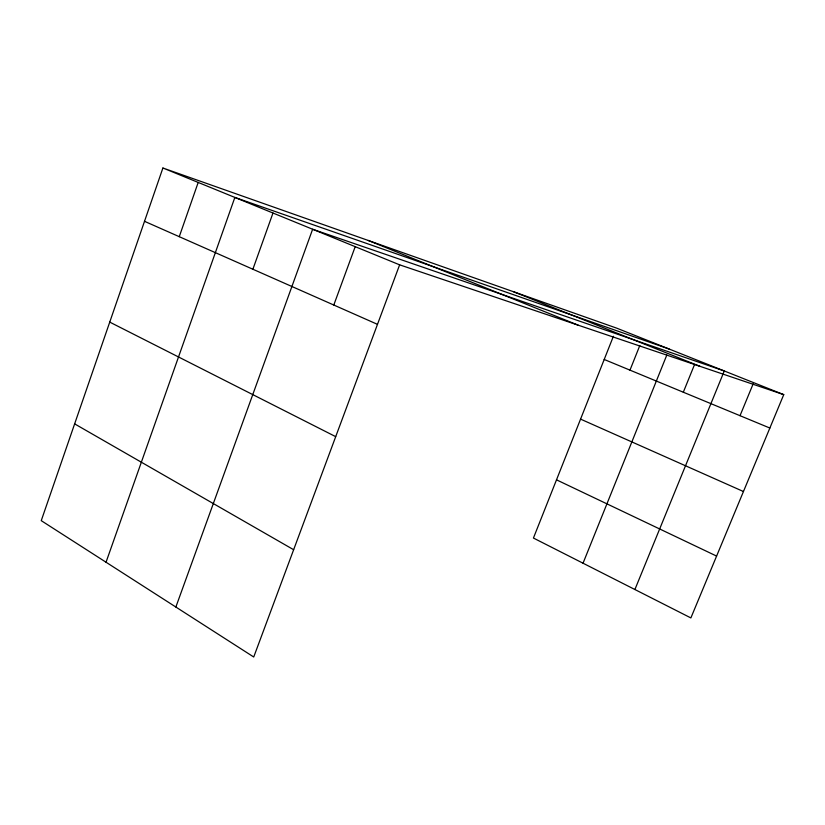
<?xml version="1.0" encoding="UTF-8"?>
<svg xmlns="http://www.w3.org/2000/svg" width="825" height="825" viewBox="0 0 825 825"><rect width="100%" height="100%" fill="white"/><g stroke="black" fill="none" stroke-linecap="round" stroke-linejoin="round"><path stroke-width="1.24" d="M162.907 168.001L41.25 520.658L253.729 656.999L399.63 264.835L162.907 168.001L616.626 328.123L783.75 394.639L690.876 617.925L533.435 538.044L613.408 336.249M179.262 236.682L198.196 182.438M106.033 562.227L234.857 197.433L669.219 349.058M252.883 269.239L272.982 213.025M175.859 607.035L312.634 229.247L724.278 370.972L634.899 589.524M333.795 305.023L355.204 246.665M629.98 370.147L639.818 345.51M583.038 563.207L666.837 354.987M683.317 392.215L694.557 364.506M740.025 415.687L753.163 383.842M399.63 264.835L783.75 394.639M513.624 291.772L699.889 366.3M368.146 240.426L578.181 325.174M604.199 359.473L769.859 428.041M144.519 221.317L377.489 324.349M580.563 419.121L743.449 491.525M556.504 479.83L716.595 556.081M109.746 322.111L335.703 436.652M74.642 423.875L293.638 549.718"/></g></svg>
